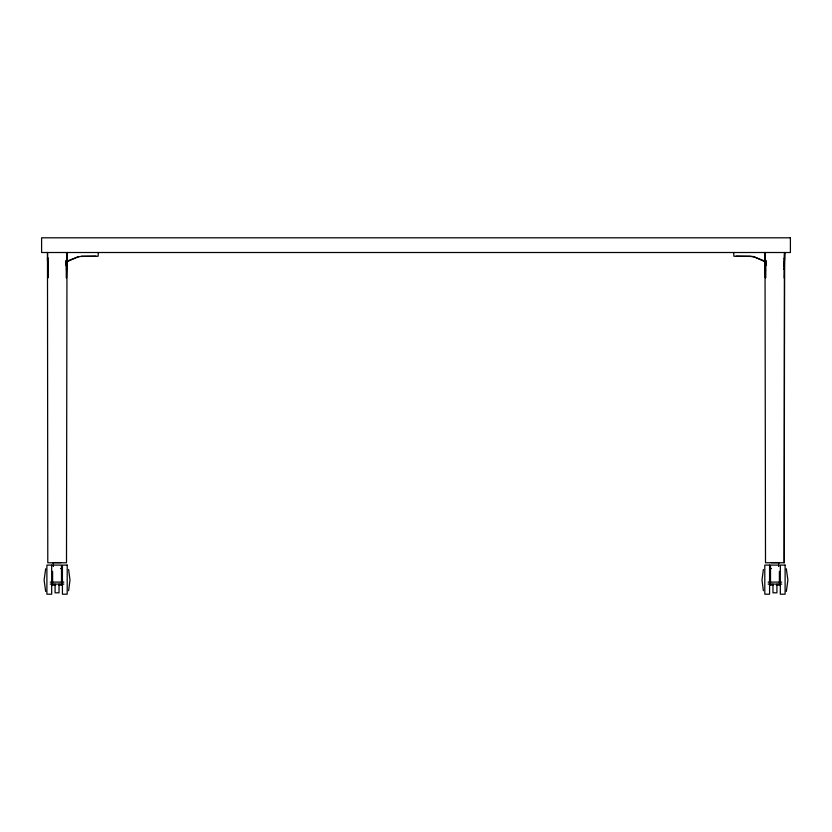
<?xml version="1.0" encoding="UTF-8"?>
<svg xmlns="http://www.w3.org/2000/svg" width="832" height="832" viewBox="0 0 832 832"><rect width="100%" height="100%" fill="white"/><g stroke="black" fill="none" stroke-linecap="round" stroke-linejoin="round"><path stroke-width="1.25" d="M769.579 579.062L769.569 585.094L773.074 585.094M765.274 267.405L765.014 252.512L765.502 562.775L784.212 562.775L784.586 252.512L784.347 269.589M778.617 562.588L778.617 566.228L778.617 562.588L771.046 562.588M53.383 562.588L53.362 566.238L53.383 562.588L60.954 562.588M66.518 265.782L66.57 261.144M66.498 266.406L66.123 260.322L66.352 277.898M66.726 267.405L66.986 252.512L66.498 562.775L47.788 562.775L47.486 252.512M66.529 277.898L67.122 252.512M98.249 252.512L98.186 256.225L81.9 256.225L77.251 257.119L66.976 261.186L66.893 261.789L78.967 256.464M784.212 562.775L784.462 252.512M784.191 277.898L784.389 267.405L784.139 269.589M765.17 261.186L765.159 261.55M765.534 265.866L765.69 262.652M784.649 252.512L784.17 266.115L784.545 258.128M784.16 266.406L784.181 265.866M66.508 266.115L66.778 260.406M66.841 261.55L66.83 261.186M765.502 266.406L765.877 260.322L765.648 277.898M784.254 258.648L784.555 257.878M68.619 590.72L69.992 580.091L68.619 569.462M763.381 569.462L762.008 580.091L763.381 590.72M765.014 252.512L765.45 277.898L765.471 268.466M47.861 269.589L47.611 267.405L47.788 277.898L47.798 257.577M45.666 568.786L44.106 580.091L45.666 591.406M786.334 591.406L787.894 580.091L786.334 568.786M771.087 568.412L770.505 568.62L771.056 568.63M60.944 568.63L61.495 568.62L60.913 568.412M81.058 256.433L95.909 256.225M66.477 269.589L66.529 268.466M53.362 565.094L61.495 565.094L61.495 585.094M778.638 565.094L770.505 565.094L770.505 585.094M50.253 582.098L63.856 582.098M768.144 582.098L781.747 582.098M50.253 584.095L63.856 584.095M768.144 584.095L781.747 584.095M51.678 585.094L55.682 585.094M58.926 585.094L62.431 585.094L62.421 579.062M776.318 585.094L780.322 585.094M47.538 252.512L47.788 277.898M736.091 256.225L753.033 256.464L765.024 261.186L765.107 261.789L754.749 257.119L750.1 256.225L733.814 256.225L733.751 252.512M47.445 257.878L47.746 258.648M66.31 262.652L66.466 265.866M765.222 260.406L765.482 265.782L765.43 261.144M47.455 258.128L47.819 265.782M47.819 265.866L47.84 266.406M765.305 260.957L765.482 265.782M779.386 571.345L779.386 585.094M776.922 584.095L776.922 592.821L772.98 592.821L772.98 584.095M59.02 584.095L59.02 592.821L55.078 592.821L55.078 584.095M52.614 571.345L52.614 585.094M790.4 237.806L41.6 237.806L41.6 252.512L790.4 252.512L790.4 237.806M51.678 565.094L46.894 565.094L46.894 594.194L51.678 594.194L51.678 565.094M67.205 565.094L62.421 565.094L62.421 594.194L67.205 594.194L67.205 565.094M769.579 565.094L764.795 565.094L764.795 594.194L769.579 594.194L769.579 565.094M785.106 565.094L780.322 565.094L780.322 594.194L785.106 594.194L785.106 565.094"/></g></svg>
